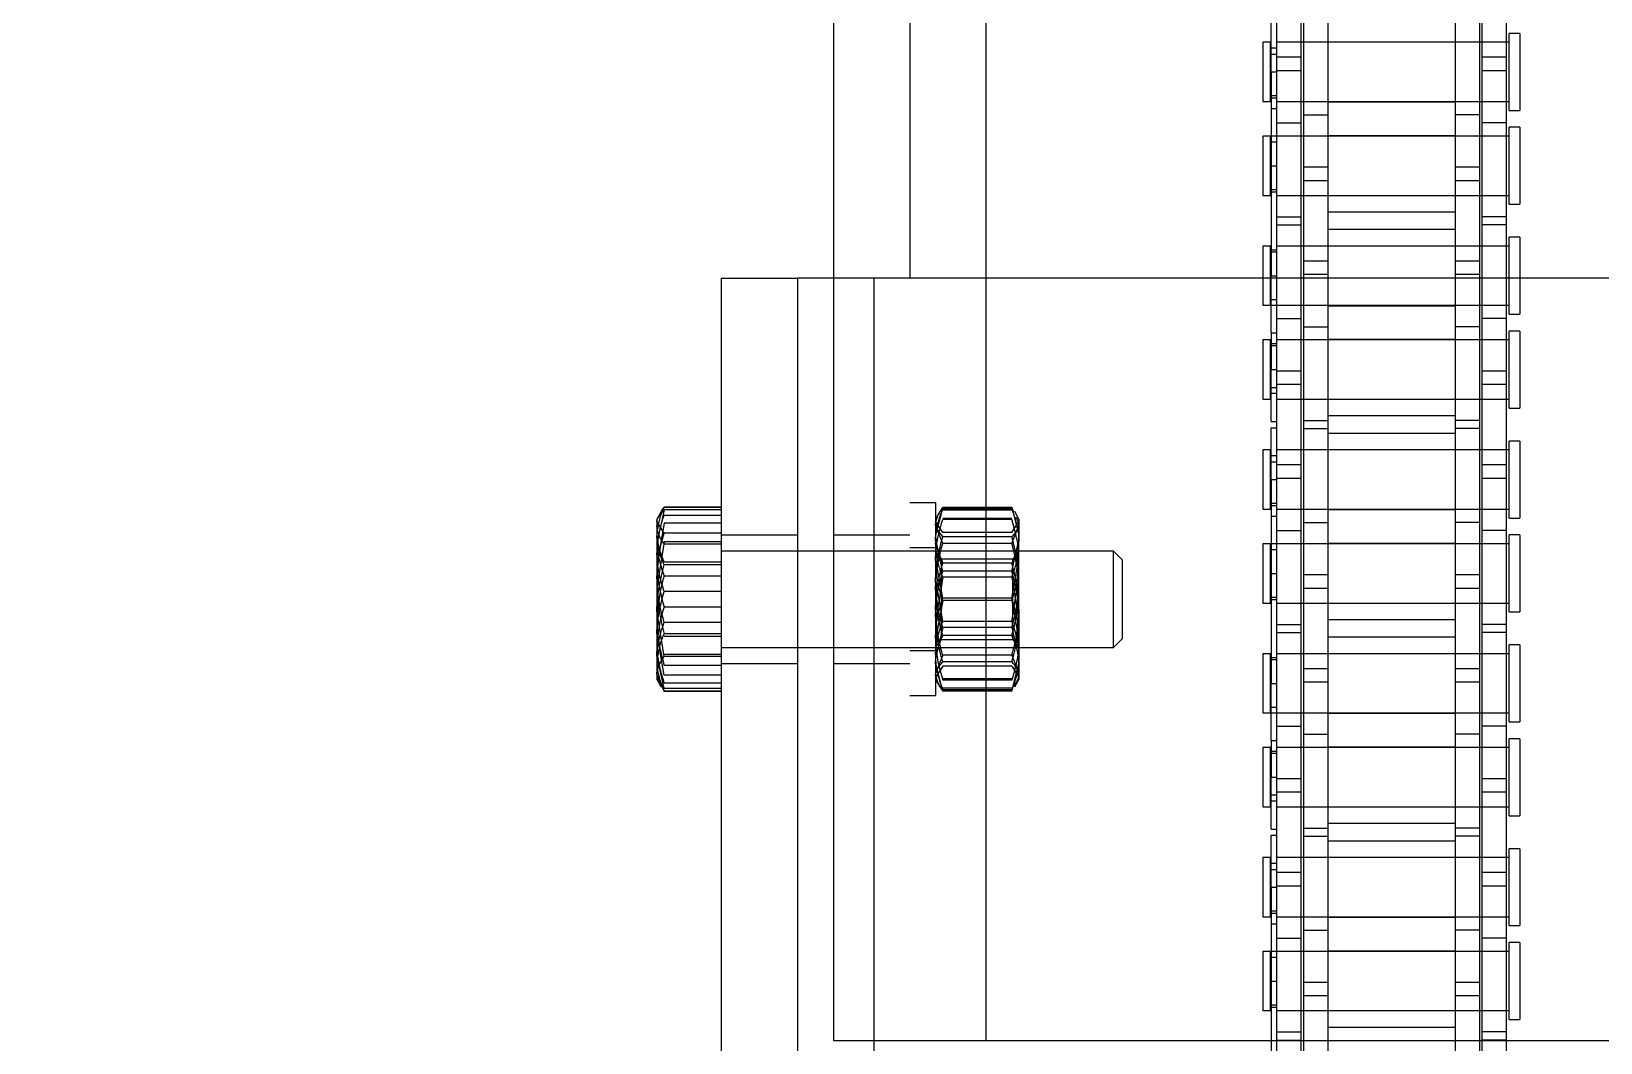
# Model space of a CAD drawing. Header units: metres. Extents: x 0 to 63075, y 0 to 44550.
# Drawn here: x 13844.7 to 13942.5, y 30409.4 to 30472.4 of the extents above; entities that cross this region are included whole.
import ezdxf

# ---------------------------------------------------------------- set-up
doc = ezdxf.new("R2010")
doc.units = ezdxf.units.M
doc.header["$LTSCALE"] = 75
doc.linetypes.add('HIDDEN2', pattern=[4.7625, 3.175, -1.5875])
for name, color, linetype in [('SDM', 7, 'Continuous'), ('SL1', 8, 'Continuous'), ('SL4', 4, 'Continuous'), ('ST1', 7, 'HIDDEN2')]:
    doc.layers.add(name, color=color, linetype=linetype)

# ---------------------------------------------------------------- blocks, each defined once
blk = doc.blocks.new('A$C52ce5e24')
at = {"layer": 'SL1'}
blk.add_arc((6551.95, 10099.982), 1221.5, 124.209852, 67.294357, dxfattribs=at)
blk = doc.blocks.new('A$Cb6dca9d5')
at = {"layer": 'SL4'}
for p, q in [((48.235, 4619.715), (48.235, 3669.713)), ((57.76, 3669.713), (57.76, 4459.475)), ((41.238, 3717.213), (46, 3717.213)), ((41.238, 3717.213), (41.238, 3617.213)), ((46, 3717.213), (46, 3617.213)), ((48.235, 3717.213), (46, 3717.213)), ((41.238, 3702.95), (37.684, 3702.95)), ((37.355, 3702.415), (37.237, 3702.213)), ((37.237, 3702.213), (37.237, 3702.052)), ((37.684, 3701.328), (37.237, 3702.052)), ((37.237, 3702.052), (37.237, 3698.546)), ((41.238, 3702.927), (37.684, 3702.927)), ((41.238, 3702.777), (37.684, 3702.777)), ((41.238, 3701.328), (37.684, 3701.328)), ((48.235, 3700.213), (46, 3700.213)), ((37.237, 3698.546), (37.237, 3693.706)), ((41.238, 3695.763), (37.684, 3695.763)), ((46, 3694.213), (48.235, 3694.213)), ((37.684, 3691.648), (37.237, 3693.706)), ((37.237, 3693.706), (37.237, 3692.213)), ((37.237, 3692.213), (37.355, 3692.01)), ((37.355, 3692.01), (37.482, 3691.789)), ((37.42, 3692.048), (37.684, 3691.648)), ((41.238, 3691.648), (37.684, 3691.648)), ((41.238, 3691.498), (37.684, 3691.498)), ((41.238, 3691.475), (37.684, 3691.475)), ((48.235, 3669.713), (57.76, 3669.713)), ((50.763, 3664.713), (50.763, 3669.713)), ((57.76, 3669.713), (123.235, 3669.713)), ((75.511, 3669.713), (75.511, 3666.575)), ((75.843, 3669.75), (75.843, 3664.713)), ((77.363, 3669.75), (77.363, 3664.713)), ((77.515, 3669.713), (77.515, 3664.713)), ((79.035, 3669.713), (79.035, 3664.713)), ((86.965, 3669.713), (86.965, 3664.713)), ((88.485, 3669.713), (88.485, 3664.713)), ((88.637, 3669.75), (88.637, 3664.713)), ((90.157, 3669.75), (90.157, 3664.713))]:
    blk.add_line(p, q, dxfattribs=at)
for points, knots in [([(37.237, 3702.052), (37.238, 3702.07), (37.244, 3702.314), (37.472, 3702.554), (37.684, 3702.777)], [0, 0, 0, 0, 0.070201, 1, 1, 1, 1]), ([(37.237, 3698.546), (37.294, 3699.289), (37.365, 3700.231), (37.628, 3701.137), (37.684, 3701.328)], [0, 0, 0, 0, 0.788999, 1, 1, 1, 1]), ([(37.684, 3695.763), (37.501, 3696.468), (37.264, 3697.386), (37.242, 3698.327), (37.237, 3698.546)], [0, 0, 0, 0, 0.768151, 1, 1, 1, 1]), ([(37.237, 3693.706), (37.238, 3693.755), (37.244, 3694.449), (37.472, 3695.13), (37.684, 3695.763)], [0, 0, 0, 0, 0.070201, 1, 1, 1, 1])]:
    blk.add_open_spline(points, degree=3, knots=knots, dxfattribs=at)
at = {"layer": 'ST1'}
for p, q in [((52.997, 4669.713), (52.997, 3669.713)), ((57.76, 3669.713), (57.76, 4459.475)), ((75.843, 3735.995), (75.843, 3726.9)), ((77.363, 3735.995), (77.363, 3726.9)), ((88.637, 3735.995), (88.637, 3726.9)), ((90.157, 3735.995), (90.157, 3726.9)), ((75.511, 3730.075), (75.511, 3733.306)), ((77.515, 3733.25), (77.515, 3724.155)), ((79.035, 3733.25), (79.035, 3724.155)), ((86.965, 3733.25), (86.965, 3724.155)), ((88.485, 3733.25), (88.485, 3724.155)), ((90.342, 3727.677), (90.342, 3732.474)), ((91, 3732.474), (90.342, 3732.474)), ((91, 3732.474), (91, 3727.677)), ((75, 3731.92), (75, 3728.23)), ((75.474, 3731.92), (75, 3731.92)), ((75.474, 3728.23), (75.474, 3731.92)), ((75.843, 3731.551), (75.474, 3731.551)), ((77.363, 3731.92), (75.843, 3731.92)), ((90.342, 3731.92), (75.843, 3731.92)), ((79.035, 3731.92), (77.515, 3731.92)), ((86.965, 3731.92), (79.035, 3731.92)), ((88.485, 3731.92), (86.965, 3731.92)), ((90.157, 3731.92), (88.637, 3731.92)), ((75.511, 3731.182), (75.843, 3731.182)), ((75.843, 3731.007), (77.363, 3731.007)), ((88.637, 3731.007), (90.157, 3731.007)), ((75.511, 3730.075), (75.511, 3717.375)), ((75.511, 3730.075), (75.843, 3730.075)), ((77.363, 3730.147), (75.843, 3730.147)), ((90.157, 3730.147), (88.637, 3730.147)), ((75.474, 3728.599), (75.843, 3728.599)), ((75.511, 3728.456), (75.843, 3728.456)), ((75, 3728.23), (75.474, 3728.23)), ((75.843, 3727.779), (75.511, 3727.779)), ((75.843, 3728.23), (77.363, 3728.23)), ((75.843, 3728.23), (90.342, 3728.23)), ((77.515, 3728.23), (79.035, 3728.23)), ((77.515, 3727.402), (79.035, 3727.402)), ((79.035, 3728.23), (86.965, 3728.23)), ((86.965, 3728.187), (79.035, 3728.187)), ((86.965, 3728.23), (88.485, 3728.23)), ((88.485, 3727.402), (86.965, 3727.402)), ((88.637, 3728.23), (90.157, 3728.23)), ((90.342, 3727.677), (91, 3727.677)), ((75.843, 3726.9), (77.363, 3726.9)), ((75.843, 3726.9), (75.843, 3720.55)), ((77.363, 3726.9), (77.363, 3720.55)), ((90.157, 3726.9), (88.637, 3726.9)), ((88.637, 3726.9), (88.637, 3720.55)), ((90.157, 3726.9), (90.157, 3720.55)), ((90.342, 3721.828), (90.342, 3726.625)), ((91, 3726.625), (90.342, 3726.625)), ((91, 3726.625), (91, 3721.828)), ((75, 3726.072), (75, 3722.382)), ((75.474, 3726.072), (75, 3726.072)), ((75.474, 3722.382), (75.474, 3726.072)), ((75.843, 3725.703), (75.474, 3725.703)), ((77.363, 3726.072), (75.511, 3726.072)), ((90.342, 3726.072), (75.843, 3726.072)), ((79.035, 3726.072), (77.515, 3726.072)), ((79.035, 3726.115), (86.965, 3726.115)), ((86.965, 3726.072), (79.035, 3726.072)), ((88.485, 3726.072), (86.965, 3726.072)), ((90.157, 3726.072), (88.637, 3726.072)), ((75.511, 3724.227), (75.843, 3724.227)), ((77.515, 3724.155), (77.515, 3723.295)), ((77.515, 3724.155), (79.035, 3724.155)), ((79.035, 3724.155), (79.035, 3723.295)), ((86.965, 3724.155), (86.965, 3723.295)), ((86.965, 3724.155), (88.485, 3724.155)), ((88.485, 3724.155), (88.485, 3723.295)), ((75.474, 3722.751), (75.843, 3722.751)), ((75.511, 3722.608), (75.843, 3722.608)), ((77.515, 3723.295), (77.515, 3714.2)), ((79.035, 3723.295), (77.515, 3723.295)), ((79.035, 3723.295), (79.035, 3714.2)), ((86.965, 3723.295), (86.965, 3714.2)), ((88.485, 3723.295), (86.965, 3723.295)), ((88.485, 3723.295), (88.485, 3714.2)), ((75, 3722.382), (75.474, 3722.382)), ((75.843, 3722.382), (77.363, 3722.382)), ((75.843, 3722.382), (90.342, 3722.382)), ((77.515, 3722.382), (79.035, 3722.382)), ((79.035, 3722.382), (86.965, 3722.382)), ((86.965, 3722.382), (88.485, 3722.382)), ((88.637, 3722.382), (90.157, 3722.382)), ((90.342, 3721.828), (91, 3721.828)), ((75.843, 3721.052), (77.363, 3721.052)), ((75.843, 3720.55), (77.363, 3720.55)), ((75.843, 3720.55), (75.843, 3711.455)), ((77.363, 3720.55), (77.363, 3711.455)), ((86.965, 3721.335), (79.035, 3721.335)), ((90.157, 3721.052), (88.637, 3721.052)), ((90.157, 3720.55), (88.637, 3720.55)), ((88.637, 3720.55), (88.637, 3711.455)), ((90.157, 3720.55), (90.157, 3711.455)), ((79.035, 3720.267), (86.965, 3720.267)), ((90.342, 3714.977), (90.342, 3719.774)), ((91, 3719.774), (90.342, 3719.774)), ((91, 3719.774), (91, 3714.977)), ((75, 3719.22), (75, 3715.53)), ((75.474, 3719.22), (75, 3719.22)), ((75.474, 3715.53), (75.474, 3719.22)), ((75.843, 3718.851), (75.474, 3718.851)), ((75.511, 3718.994), (75.843, 3718.994)), ((77.363, 3719.22), (75.843, 3719.22)), ((90.342, 3719.22), (75.843, 3719.22)), ((79.035, 3719.22), (77.515, 3719.22)), ((86.965, 3719.22), (79.035, 3719.22)), ((88.485, 3719.22), (86.965, 3719.22)), ((90.157, 3719.22), (88.637, 3719.22)), ((77.515, 3718.307), (79.035, 3718.307)), ((86.965, 3718.307), (88.485, 3718.307)), ((50.763, 3717.213), (48.235, 3717.213)), ((50.763, 3617.213), (50.763, 3717.213)), ((123.235, 3717.213), (50.763, 3717.213)), ((50.763, 3669.713), (50.763, 3717.213)), ((75.511, 3717.375), (75.843, 3717.375)), ((75.511, 3713.823), (75.511, 3717.375)), ((79.035, 3717.447), (77.515, 3717.447)), ((88.485, 3717.447), (86.965, 3717.447)), ((75.474, 3715.899), (75.843, 3715.899)), ((75, 3715.53), (75.474, 3715.53)), ((75.511, 3715.53), (77.363, 3715.53)), ((75.843, 3715.53), (90.342, 3715.53)), ((75.843, 3714.702), (77.363, 3714.702)), ((77.515, 3715.53), (79.035, 3715.53)), ((79.035, 3715.53), (86.965, 3715.53)), ((86.965, 3715.487), (79.035, 3715.487)), ((86.965, 3715.53), (88.485, 3715.53)), ((88.637, 3715.53), (90.157, 3715.53)), ((90.157, 3714.702), (88.637, 3714.702)), ((90.342, 3714.977), (91, 3714.977)), ((75.511, 3713.823), (75.511, 3711.527)), ((75.511, 3713.823), (75.843, 3713.823)), ((77.515, 3714.2), (79.035, 3714.2)), ((77.515, 3714.2), (77.515, 3707.85)), ((79.035, 3714.2), (79.035, 3707.85)), ((88.485, 3714.2), (86.965, 3714.2)), ((86.965, 3714.2), (86.965, 3707.85)), ((88.485, 3714.2), (88.485, 3707.85)), ((90.342, 3709.128), (90.342, 3713.925)), ((91, 3713.925), (90.342, 3713.925)), ((91, 3713.925), (91, 3709.128)), ((75, 3713.372), (75, 3709.682)), ((75.474, 3713.372), (75, 3713.372)), ((75.474, 3709.682), (75.474, 3713.372)), ((75.843, 3713.003), (75.474, 3713.003)), ((75.511, 3713.146), (75.843, 3713.146)), ((77.363, 3713.372), (75.843, 3713.372)), ((90.342, 3713.372), (75.843, 3713.372)), ((79.035, 3713.372), (77.515, 3713.372)), ((79.035, 3713.415), (86.965, 3713.415)), ((86.965, 3713.372), (79.035, 3713.372)), ((88.485, 3713.372), (86.965, 3713.372)), ((90.157, 3713.372), (88.637, 3713.372)), ((75.511, 3711.527), (75.843, 3711.527)), ((75.511, 3708.296), (75.511, 3711.527)), ((75.843, 3711.455), (75.843, 3710.595)), ((75.843, 3711.455), (77.363, 3711.455)), ((77.363, 3711.455), (77.363, 3710.595)), ((88.637, 3711.455), (88.637, 3710.595)), ((88.637, 3711.455), (90.157, 3711.455)), ((90.157, 3711.455), (90.157, 3710.595)), ((75.474, 3710.051), (75.843, 3710.051)), ((75.511, 3710.42), (75.843, 3710.42)), ((75.843, 3710.595), (75.843, 3701.5)), ((77.363, 3710.595), (75.843, 3710.595)), ((77.363, 3710.595), (77.363, 3701.5)), ((88.637, 3710.595), (88.637, 3701.5)), ((90.157, 3710.595), (88.637, 3710.595)), ((90.157, 3710.595), (90.157, 3701.5)), ((75, 3709.682), (75.474, 3709.682)), ((75.843, 3709.682), (77.363, 3709.682)), ((75.843, 3709.682), (90.342, 3709.682)), ((77.515, 3709.682), (79.035, 3709.682)), ((79.035, 3709.682), (86.965, 3709.682)), ((86.965, 3709.682), (88.485, 3709.682)), ((88.637, 3709.682), (90.157, 3709.682)), ((90.342, 3709.128), (91, 3709.128)), ((75.511, 3708.296), (75.843, 3708.296)), ((75.511, 3707.906), (75.843, 3707.906)), ((75.511, 3704.675), (75.511, 3707.906)), ((77.515, 3708.352), (79.035, 3708.352)), ((77.515, 3707.85), (79.035, 3707.85)), ((77.515, 3707.85), (77.515, 3698.755)), ((86.965, 3708.635), (79.035, 3708.635)), ((79.035, 3707.85), (79.035, 3698.755)), ((88.485, 3708.352), (86.965, 3708.352)), ((88.485, 3707.85), (86.965, 3707.85)), ((86.965, 3707.85), (86.965, 3698.755)), ((88.485, 3707.85), (88.485, 3698.755)), ((79.035, 3707.567), (86.965, 3707.567)), ((90.342, 3702.277), (90.342, 3707.074)), ((91, 3707.074), (90.342, 3707.074)), ((91, 3707.074), (91, 3702.277)), ((75, 3706.52), (75, 3702.83)), ((75.474, 3706.52), (75, 3706.52)), ((75.474, 3702.83), (75.474, 3706.52)), ((75.843, 3706.151), (75.474, 3706.151)), ((77.363, 3706.52), (75.843, 3706.52)), ((90.342, 3706.52), (75.843, 3706.52)), ((79.035, 3706.52), (77.515, 3706.52)), ((86.965, 3706.52), (79.035, 3706.52)), ((88.485, 3706.52), (86.965, 3706.52)), ((90.157, 3706.52), (88.637, 3706.52)), ((75.511, 3705.782), (75.843, 3705.782)), ((75.843, 3705.607), (77.363, 3705.607)), ((88.637, 3705.607), (90.157, 3705.607)), ((75.511, 3704.675), (75.843, 3704.675)), ((75.511, 3704.675), (75.511, 3691.975)), ((77.363, 3704.747), (75.843, 3704.747)), ((90.157, 3704.747), (88.637, 3704.747)), ((54.597, 3703.213), (52.997, 3703.213)), ((54.597, 3703.213), (54.597, 3698.812)), ((55.044, 3702.942), (54.597, 3701.203)), ((59.351, 3702.942), (55.044, 3702.942)), ((59.351, 3702.942), (59.797, 3701.203)), ((59.478, 3702.643), (59.351, 3702.942)), ((75.474, 3703.199), (75.843, 3703.199)), ((75.511, 3703.056), (75.843, 3703.056)), ((37.684, 3702.777), (37.237, 3700.719)), ((37.482, 3702.636), (37.355, 3702.415)), ((37.5, 3702.667), (37.482, 3702.636)), ((37.684, 3702.927), (37.547, 3702.599)), ((41.238, 3702.441), (37.684, 3702.441)), ((54.864, 3702.674), (54.597, 3702.213)), ((55.044, 3701.372), (54.597, 3702.066)), ((59.351, 3702.852), (55.044, 3702.852)), ((59.351, 3702.76), (55.044, 3702.76)), ((59.351, 3702.249), (55.044, 3702.249)), ((59.351, 3702.175), (55.044, 3702.175)), ((59.351, 3701.372), (59.797, 3702.066)), ((59.797, 3702.213), (59.531, 3702.674)), ((59.797, 3702.213), (59.797, 3701.203)), ((75, 3702.83), (75.474, 3702.83)), ((75.843, 3702.379), (75.511, 3702.379)), ((75.843, 3702.83), (77.363, 3702.83)), ((75.843, 3702.83), (90.342, 3702.83)), ((77.515, 3702.83), (79.035, 3702.83)), ((77.515, 3702.002), (79.035, 3702.002)), ((79.035, 3702.83), (86.965, 3702.83)), ((86.965, 3702.787), (79.035, 3702.787)), ((86.965, 3702.83), (88.485, 3702.83)), ((88.485, 3702.002), (86.965, 3702.002)), ((88.637, 3702.83), (90.157, 3702.83)), ((90.342, 3702.277), (91, 3702.277)), ((37.684, 3701.947), (37.237, 3699.333)), ((41.238, 3701.947), (37.684, 3701.947)), ((46, 3701.213), (41.238, 3701.213)), ((52.997, 3701.213), (48.235, 3701.213)), ((55.044, 3700.692), (54.597, 3701.817)), ((59.351, 3701.372), (55.044, 3701.372)), ((59.351, 3701.104), (55.044, 3701.104)), ((59.351, 3700.692), (59.797, 3701.817)), ((59.797, 3696.598), (59.797, 3701.203)), ((75.843, 3701.5), (77.363, 3701.5)), ((75.843, 3701.5), (75.843, 3695.15)), ((77.363, 3701.5), (77.363, 3695.15)), ((90.157, 3701.5), (88.637, 3701.5)), ((88.637, 3701.5), (88.637, 3695.15)), ((90.157, 3701.5), (90.157, 3695.15)), ((90.342, 3696.428), (90.342, 3701.225)), ((91, 3701.225), (90.342, 3701.225)), ((91, 3701.225), (91, 3696.428)), ((37.684, 3700.784), (37.237, 3697.927)), ((41.238, 3700.784), (37.684, 3700.784)), ((41.238, 3700.642), (37.684, 3700.642)), ((46, 3700.213), (41.238, 3700.213)), ((65.683, 3700.213), (48.235, 3700.213)), ((54.597, 3700.413), (52.997, 3700.413)), ((55.044, 3698.96), (54.597, 3700.906)), ((54.948, 3699.713), (54.597, 3700.213)), ((59.351, 3700.692), (55.044, 3700.692)), ((59.351, 3698.96), (59.797, 3700.906)), ((59.772, 3700.213), (59.422, 3699.713)), ((59.772, 3696.844), (59.772, 3700.213)), ((59.797, 3700.213), (59.772, 3700.213)), ((65.683, 3694.213), (65.683, 3700.213)), ((66.238, 3699.658), (65.683, 3700.213)), ((75, 3700.672), (75, 3696.982)), ((75.474, 3700.672), (75, 3700.672)), ((75.474, 3696.982), (75.474, 3700.672)), ((75.843, 3700.303), (75.474, 3700.303)), ((77.363, 3700.672), (75.511, 3700.672)), ((90.342, 3700.672), (75.843, 3700.672)), ((79.035, 3700.672), (77.515, 3700.672)), ((79.035, 3700.715), (86.965, 3700.715)), ((86.965, 3700.672), (79.035, 3700.672)), ((88.485, 3700.672), (86.965, 3700.672)), ((90.157, 3700.672), (88.637, 3700.672)), ((41.238, 3699.52), (37.684, 3699.52)), ((41.238, 3699.355), (37.684, 3699.355)), ((55.044, 3697.287), (54.597, 3699.768)), ((54.948, 3699.713), (54.948, 3696.905)), ((59.422, 3699.713), (54.948, 3699.713)), ((59.351, 3699.463), (55.044, 3699.463)), ((59.351, 3697.287), (59.797, 3699.768)), ((59.422, 3694.713), (59.422, 3699.713)), ((66.238, 3694.767), (66.238, 3699.658)), ((41.238, 3698.662), (37.684, 3698.662)), ((54.597, 3698.812), (54.597, 3691.213)), ((55.044, 3698.601), (54.597, 3695.827)), ((55.044, 3695.824), (54.597, 3698.598)), ((59.351, 3698.96), (55.044, 3698.96)), ((59.351, 3698.601), (55.044, 3698.601)), ((59.351, 3698.601), (59.797, 3695.827)), ((59.351, 3695.824), (59.797, 3698.598)), ((75.511, 3698.827), (75.843, 3698.827)), ((77.515, 3698.755), (77.515, 3697.895)), ((77.515, 3698.755), (79.035, 3698.755)), ((79.035, 3698.755), (79.035, 3697.895)), ((86.965, 3698.755), (86.965, 3697.895)), ((86.965, 3698.755), (88.485, 3698.755)), ((88.485, 3698.755), (88.485, 3697.895)), ((41.238, 3697.706), (37.684, 3697.706)), ((55.044, 3697.138), (54.597, 3694.657)), ((59.351, 3697.287), (55.044, 3697.287)), ((59.351, 3697.138), (55.044, 3697.138)), ((59.351, 3697.138), (59.797, 3694.657)), ((75.474, 3697.351), (75.843, 3697.351)), ((75.511, 3697.208), (75.843, 3697.208)), ((77.515, 3697.895), (77.515, 3688.8)), ((79.035, 3697.895), (77.515, 3697.895)), ((79.035, 3697.895), (79.035, 3688.8)), ((86.965, 3697.895), (86.965, 3688.8)), ((88.485, 3697.895), (86.965, 3697.895)), ((88.485, 3697.895), (88.485, 3688.8)), ((37.684, 3693.641), (37.237, 3696.498)), ((41.238, 3696.719), (37.684, 3696.719)), ((54.948, 3696.905), (54.948, 3694.713)), ((59.772, 3694.213), (59.772, 3696.844)), ((59.797, 3696.598), (59.797, 3692.608)), ((75, 3696.982), (75.474, 3696.982)), ((75.843, 3696.982), (77.363, 3696.982)), ((75.843, 3696.982), (90.342, 3696.982)), ((77.515, 3696.982), (79.035, 3696.982)), ((79.035, 3696.982), (86.965, 3696.982)), ((86.965, 3696.982), (88.485, 3696.982)), ((88.637, 3696.982), (90.157, 3696.982)), ((90.342, 3696.428), (91, 3696.428)), ((55.044, 3695.465), (54.597, 3693.519)), ((59.351, 3695.824), (55.044, 3695.824)), ((59.351, 3695.465), (55.044, 3695.465)), ((59.351, 3695.465), (59.797, 3693.519)), ((75.843, 3695.652), (77.363, 3695.652)), ((75.843, 3695.15), (77.363, 3695.15)), ((75.843, 3695.15), (75.843, 3686.055)), ((77.363, 3695.15), (77.363, 3686.055)), ((86.965, 3695.935), (79.035, 3695.935)), ((90.157, 3695.652), (88.637, 3695.652)), ((90.157, 3695.15), (88.637, 3695.15)), ((88.637, 3695.15), (88.637, 3686.055)), ((90.157, 3695.15), (90.157, 3686.055)), ((37.684, 3692.478), (37.237, 3695.092)), ((41.238, 3695.07), (37.684, 3695.07)), ((41.238, 3694.905), (37.684, 3694.905)), ((41.238, 3694.213), (46, 3694.213)), ((48.235, 3694.213), (65.683, 3694.213)), ((54.597, 3694.213), (54.948, 3694.713)), ((54.948, 3694.713), (59.422, 3694.713)), ((59.351, 3694.962), (55.044, 3694.962)), ((59.422, 3694.713), (59.772, 3694.213)), ((59.772, 3694.213), (59.797, 3694.213)), ((65.683, 3694.213), (66.238, 3694.767)), ((79.035, 3694.867), (86.965, 3694.867)), ((90.342, 3689.577), (90.342, 3694.374)), ((91, 3694.374), (90.342, 3694.374)), ((91, 3694.374), (91, 3689.577)), ((41.238, 3693.783), (37.684, 3693.783)), ((41.238, 3693.641), (37.684, 3693.641)), ((41.238, 3693.212), (46, 3693.212)), ((48.235, 3693.212), (52.997, 3693.212)), ((52.997, 3694.013), (54.597, 3694.013)), ((55.044, 3693.733), (54.597, 3692.608)), ((55.044, 3691.483), (54.597, 3693.222)), ((59.351, 3693.733), (55.044, 3693.733)), ((59.351, 3693.321), (55.044, 3693.321)), ((59.351, 3693.733), (59.797, 3692.608)), ((59.351, 3691.483), (59.797, 3693.222)), ((75, 3693.82), (75, 3690.13)), ((75.474, 3693.82), (75, 3693.82)), ((75.474, 3690.13), (75.474, 3693.82)), ((75.843, 3693.451), (75.474, 3693.451)), ((75.511, 3693.594), (75.843, 3693.594)), ((77.363, 3693.82), (75.843, 3693.82)), ((90.342, 3693.82), (75.843, 3693.82)), ((79.035, 3693.82), (77.515, 3693.82)), ((86.965, 3693.82), (79.035, 3693.82)), ((88.485, 3693.82), (86.965, 3693.82)), ((90.157, 3693.82), (88.637, 3693.82)), ((37.684, 3691.498), (37.237, 3692.57)), ((41.238, 3693.097), (37.684, 3693.097)), ((41.238, 3692.478), (37.684, 3692.478)), ((55.044, 3693.053), (54.597, 3692.359)), ((54.597, 3692.213), (54.864, 3691.751)), ((59.351, 3693.053), (55.044, 3693.053)), ((59.351, 3692.25), (55.044, 3692.25)), ((59.351, 3692.176), (55.044, 3692.176)), ((59.351, 3693.053), (59.797, 3692.359)), ((59.531, 3691.751), (59.797, 3692.213)), ((59.797, 3692.608), (59.797, 3692.213)), ((77.515, 3692.907), (79.035, 3692.907)), ((86.965, 3692.907), (88.485, 3692.907)), ((37.482, 3691.789), (37.5, 3691.758)), ((37.541, 3691.775), (37.684, 3691.475)), ((41.238, 3691.984), (37.684, 3691.984)), ((52.997, 3691.213), (54.597, 3691.213)), ((59.351, 3691.665), (55.044, 3691.665)), ((59.351, 3691.573), (55.044, 3691.573)), ((59.351, 3691.483), (55.044, 3691.483)), ((75.511, 3691.975), (75.843, 3691.975)), ((75.511, 3688.423), (75.511, 3691.975)), ((79.035, 3692.047), (77.515, 3692.047)), ((88.485, 3692.047), (86.965, 3692.047)), ((75.474, 3690.499), (75.843, 3690.499)), ((75, 3690.13), (75.474, 3690.13)), ((75.511, 3690.13), (77.363, 3690.13)), ((75.843, 3690.13), (90.342, 3690.13)), ((75.843, 3689.302), (77.363, 3689.302)), ((77.515, 3690.13), (79.035, 3690.13)), ((79.035, 3690.13), (86.965, 3690.13)), ((86.965, 3690.087), (79.035, 3690.087)), ((86.965, 3690.13), (88.485, 3690.13)), ((88.637, 3690.13), (90.157, 3690.13)), ((90.157, 3689.302), (88.637, 3689.302)), ((90.342, 3689.577), (91, 3689.577)), ((75.511, 3688.423), (75.511, 3686.127)), ((75.511, 3688.423), (75.843, 3688.423)), ((77.515, 3688.8), (79.035, 3688.8)), ((77.515, 3688.8), (77.515, 3682.45)), ((79.035, 3688.8), (79.035, 3682.45)), ((88.485, 3688.8), (86.965, 3688.8)), ((86.965, 3688.8), (86.965, 3682.45)), ((88.485, 3688.8), (88.485, 3682.45)), ((90.342, 3683.728), (90.342, 3688.525)), ((91, 3688.525), (90.342, 3688.525)), ((91, 3688.525), (91, 3683.728)), ((75, 3687.972), (75, 3684.282)), ((75.474, 3687.972), (75, 3687.972)), ((75.474, 3684.282), (75.474, 3687.972)), ((75.843, 3687.603), (75.474, 3687.603)), ((75.511, 3687.746), (75.843, 3687.746)), ((77.363, 3687.972), (75.843, 3687.972)), ((90.342, 3687.972), (75.843, 3687.972)), ((79.035, 3687.972), (77.515, 3687.972)), ((79.035, 3688.015), (86.965, 3688.015)), ((86.965, 3687.972), (79.035, 3687.972)), ((88.485, 3687.972), (86.965, 3687.972)), ((90.157, 3687.972), (88.637, 3687.972)), ((75.511, 3686.127), (75.843, 3686.127)), ((75.511, 3682.896), (75.511, 3686.127)), ((75.843, 3686.055), (75.843, 3685.195)), ((75.843, 3686.055), (77.363, 3686.055)), ((77.363, 3686.055), (77.363, 3685.195)), ((88.637, 3686.055), (88.637, 3685.195)), ((88.637, 3686.055), (90.157, 3686.055)), ((90.157, 3686.055), (90.157, 3685.195)), ((75.474, 3684.651), (75.843, 3684.651)), ((75.511, 3685.02), (75.843, 3685.02)), ((75.843, 3685.195), (75.843, 3676.1)), ((77.363, 3685.195), (75.843, 3685.195)), ((77.363, 3685.195), (77.363, 3676.1)), ((88.637, 3685.195), (88.637, 3676.1)), ((90.157, 3685.195), (88.637, 3685.195)), ((90.157, 3685.195), (90.157, 3676.1)), ((75, 3684.282), (75.474, 3684.282)), ((75.843, 3684.282), (77.363, 3684.282)), ((75.843, 3684.282), (90.342, 3684.282)), ((77.515, 3684.282), (79.035, 3684.282)), ((79.035, 3684.282), (86.965, 3684.282)), ((86.965, 3684.282), (88.485, 3684.282)), ((88.637, 3684.282), (90.157, 3684.282)), ((90.342, 3683.728), (91, 3683.728)), ((75.511, 3682.896), (75.843, 3682.896)), ((75.511, 3682.506), (75.843, 3682.506)), ((75.511, 3679.275), (75.511, 3682.506)), ((77.515, 3682.952), (79.035, 3682.952)), ((77.515, 3682.45), (79.035, 3682.45)), ((77.515, 3682.45), (77.515, 3673.355)), ((86.965, 3683.235), (79.035, 3683.235)), ((79.035, 3682.45), (79.035, 3673.355)), ((88.485, 3682.952), (86.965, 3682.952)), ((88.485, 3682.45), (86.965, 3682.45)), ((86.965, 3682.45), (86.965, 3673.355)), ((88.485, 3682.45), (88.485, 3673.355)), ((79.035, 3682.167), (86.965, 3682.167)), ((90.342, 3676.877), (90.342, 3681.674)), ((91, 3681.674), (90.342, 3681.674)), ((91, 3681.674), (91, 3676.877)), ((75, 3681.12), (75, 3677.43)), ((75.474, 3681.12), (75, 3681.12)), ((75.474, 3677.43), (75.474, 3681.12)), ((75.843, 3680.751), (75.474, 3680.751)), ((77.363, 3681.12), (75.843, 3681.12)), ((90.342, 3681.12), (75.843, 3681.12)), ((79.035, 3681.12), (77.515, 3681.12)), ((86.965, 3681.12), (79.035, 3681.12)), ((88.485, 3681.12), (86.965, 3681.12)), ((90.157, 3681.12), (88.637, 3681.12)), ((75.511, 3680.382), (75.843, 3680.382)), ((75.843, 3680.207), (77.363, 3680.207)), ((88.637, 3680.207), (90.157, 3680.207)), ((75.511, 3679.275), (75.511, 3669.713)), ((75.511, 3679.275), (75.843, 3679.275)), ((77.363, 3679.347), (75.843, 3679.347)), ((90.157, 3679.347), (88.637, 3679.347)), ((75.474, 3677.799), (75.843, 3677.799)), ((75.511, 3677.656), (75.843, 3677.656)), ((75, 3677.43), (75.474, 3677.43)), ((75.843, 3676.979), (75.511, 3676.979)), ((75.843, 3677.43), (77.363, 3677.43)), ((75.843, 3677.43), (90.342, 3677.43)), ((77.515, 3677.43), (79.035, 3677.43)), ((77.515, 3676.602), (79.035, 3676.602)), ((79.035, 3677.43), (86.965, 3677.43)), ((86.965, 3677.387), (79.035, 3677.387)), ((86.965, 3677.43), (88.485, 3677.43)), ((88.485, 3676.602), (86.965, 3676.602)), ((88.637, 3677.43), (90.157, 3677.43)), ((90.342, 3676.877), (91, 3676.877)), ((75.843, 3676.1), (77.363, 3676.1)), ((75.843, 3676.1), (75.843, 3669.75)), ((77.363, 3676.1), (77.363, 3669.75)), ((90.157, 3676.1), (88.637, 3676.1)), ((88.637, 3676.1), (88.637, 3669.75)), ((90.157, 3676.1), (90.157, 3669.75)), ((90.342, 3671.028), (90.342, 3675.825)), ((91, 3675.825), (90.342, 3675.825)), ((91, 3675.825), (91, 3671.028)), ((75, 3675.272), (75, 3671.582)), ((75.474, 3675.272), (75, 3675.272)), ((75.474, 3671.582), (75.474, 3675.272)), ((75.843, 3674.903), (75.474, 3674.903)), ((77.363, 3675.272), (75.511, 3675.272)), ((90.342, 3675.272), (75.843, 3675.272)), ((79.035, 3675.272), (77.515, 3675.272)), ((79.035, 3675.315), (86.965, 3675.315)), ((86.965, 3675.272), (79.035, 3675.272)), ((88.485, 3675.272), (86.965, 3675.272)), ((90.157, 3675.272), (88.637, 3675.272)), ((75.511, 3673.427), (75.843, 3673.427)), ((77.515, 3673.355), (77.515, 3672.495)), ((77.515, 3673.355), (79.035, 3673.355)), ((79.035, 3673.355), (79.035, 3672.495)), ((86.965, 3673.355), (86.965, 3672.495)), ((86.965, 3673.355), (88.485, 3673.355)), ((88.485, 3673.355), (88.485, 3672.495)), ((75.474, 3671.951), (75.843, 3671.951)), ((75.511, 3671.808), (75.843, 3671.808)), ((77.515, 3672.495), (77.515, 3669.713)), ((79.035, 3672.495), (77.515, 3672.495)), ((79.035, 3672.495), (79.035, 3669.713)), ((86.965, 3672.495), (86.965, 3669.713)), ((88.485, 3672.495), (86.965, 3672.495)), ((88.485, 3672.495), (88.485, 3669.713)), ((75, 3671.582), (75.474, 3671.582)), ((75.843, 3671.582), (77.363, 3671.582)), ((75.843, 3671.582), (90.342, 3671.582)), ((77.515, 3671.582), (79.035, 3671.582)), ((79.035, 3671.582), (86.965, 3671.582)), ((86.965, 3671.582), (88.485, 3671.582)), ((88.637, 3671.582), (90.157, 3671.582)), ((90.342, 3671.028), (91, 3671.028)), ((75.843, 3670.252), (77.363, 3670.252)), ((75.843, 3669.75), (77.363, 3669.75)), ((86.965, 3670.535), (79.035, 3670.535)), ((90.157, 3670.252), (88.637, 3670.252)), ((90.157, 3669.75), (88.637, 3669.75))]:
    blk.add_line(p, q, dxfattribs=at)
for points, knots in [([(37.514, 3702.674), (37.518, 3702.686), (37.545, 3702.781), (37.62, 3702.871), (37.684, 3702.95)], [0, 0, 0, 0, 0.131532, 1, 1, 1, 1]), ([(54.597, 3701.817), (54.598, 3701.844), (54.604, 3702.224), (54.832, 3702.596), (55.044, 3702.942)], [0, 0, 0, 0, 0.070201, 1, 1, 1, 1]), ([(37.237, 3701.141), (37.294, 3701.618), (37.365, 3702.223), (37.628, 3702.804), (37.684, 3702.927)], [0, 0, 0, 0, 0.788999, 1, 1, 1, 1]), ([(37.237, 3700.074), (37.294, 3700.706), (37.365, 3701.508), (37.628, 3702.278), (37.684, 3702.441)], [0, 0, 0, 0, 0.788999, 1, 1, 1, 1]), ([(54.597, 3700.906), (54.598, 3700.952), (54.604, 3701.609), (54.832, 3702.253), (55.044, 3702.852)], [0, 0, 0, 0, 0.070201, 1, 1, 1, 1]), ([(54.597, 3699.657), (54.604, 3699.886), (54.629, 3700.738), (54.869, 3701.568), (55.044, 3702.175)], [0, 0, 0, 0, 0.268634, 1, 1, 1, 1]), ([(54.597, 3701.978), (54.598, 3701.957), (54.604, 3701.662), (54.832, 3701.373), (55.044, 3701.104)], [0, 0, 0, 0, 0.070201, 1, 1, 1, 1]), ([(59.797, 3700.906), (59.797, 3700.952), (59.791, 3701.609), (59.563, 3702.253), (59.351, 3702.852)], [0, 0, 0, 0, 0.070201, 1, 1, 1, 1]), ([(59.797, 3699.657), (59.791, 3699.886), (59.766, 3700.738), (59.526, 3701.568), (59.351, 3702.175)], [0, 0, 0, 0, 0.268634, 1, 1, 1, 1]), ([(59.797, 3701.978), (59.797, 3701.957), (59.791, 3701.662), (59.563, 3701.373), (59.351, 3701.104)], [0, 0, 0, 0, 0.070201, 1, 1, 1, 1]), ([(59.797, 3701.817), (59.797, 3701.844), (59.798, 3702.014), (59.698, 3702.181), (59.615, 3702.321)], [0, 0, 0, 0, 0.156822, 1, 1, 1, 1]), ([(37.684, 3700.642), (37.501, 3700.934), (37.264, 3701.315), (37.242, 3701.705), (37.237, 3701.796)], [0, 0, 0, 0, 0.768151, 1, 1, 1, 1]), ([(37.237, 3701.235), (37.238, 3701.194), (37.244, 3700.615), (37.472, 3700.048), (37.684, 3699.52)], [0, 0, 0, 0, 0.070201, 1, 1, 1, 1]), ([(37.684, 3699.355), (37.501, 3699.808), (37.264, 3700.397), (37.242, 3701.001), (37.237, 3701.141)], [0, 0, 0, 0, 0.768151, 1, 1, 1, 1]), ([(54.597, 3701.203), (54.598, 3701.161), (54.604, 3700.574), (54.832, 3699.998), (55.044, 3699.463)], [0, 0, 0, 0, 0.070201, 1, 1, 1, 1]), ([(54.597, 3698.285), (54.604, 3698.541), (54.629, 3699.496), (54.869, 3700.425), (55.044, 3701.104)], [0, 0, 0, 0, 0.268634, 1, 1, 1, 1]), ([(59.797, 3701.203), (59.797, 3701.161), (59.791, 3700.574), (59.563, 3699.998), (59.351, 3699.463)], [0, 0, 0, 0, 0.070201, 1, 1, 1, 1]), ([(59.797, 3698.285), (59.791, 3698.541), (59.766, 3699.496), (59.526, 3700.425), (59.351, 3701.104)], [0, 0, 0, 0, 0.268634, 1, 1, 1, 1]), ([(37.237, 3700.719), (37.238, 3700.67), (37.244, 3699.976), (37.472, 3699.295), (37.684, 3698.662)], [0, 0, 0, 0, 0.070201, 1, 1, 1, 1]), ([(37.684, 3697.706), (37.501, 3698.306), (37.264, 3699.087), (37.242, 3699.888), (37.237, 3700.074)], [0, 0, 0, 0, 0.768151, 1, 1, 1, 1]), ([(54.597, 3697.827), (54.604, 3698.087), (54.629, 3699.057), (54.869, 3700.001), (55.044, 3700.692)], [0, 0, 0, 0, 0.268634, 1, 1, 1, 1]), ([(55.044, 3698.601), (54.977, 3698.776), (54.715, 3699.453), (54.648, 3700.158), (54.597, 3700.68)], [0, 0, 0, 0, 0.257551, 1, 1, 1, 1]), ([(59.797, 3697.827), (59.791, 3698.087), (59.766, 3699.057), (59.526, 3700.001), (59.351, 3700.692)], [0, 0, 0, 0, 0.268634, 1, 1, 1, 1]), ([(59.351, 3698.601), (59.418, 3698.776), (59.68, 3699.453), (59.747, 3700.158), (59.797, 3700.68)], [0, 0, 0, 0, 0.257551, 1, 1, 1, 1]), ([(37.237, 3696.498), (37.238, 3696.566), (37.244, 3697.531), (37.472, 3698.476), (37.684, 3699.355)], [0, 0, 0, 0, 0.070201, 1, 1, 1, 1]), ([(37.237, 3699.333), (37.238, 3699.271), (37.244, 3698.388), (37.472, 3697.523), (37.684, 3696.719)], [0, 0, 0, 0, 0.070201, 1, 1, 1, 1]), ([(55.044, 3697.138), (54.977, 3697.35), (54.715, 3698.171), (54.648, 3699.023), (54.597, 3699.657)], [0, 0, 0, 0, 0.257551, 1, 1, 1, 1]), ([(54.597, 3696.598), (54.604, 3696.859), (54.629, 3697.828), (54.869, 3698.773), (55.044, 3699.463)], [0, 0, 0, 0, 0.268634, 1, 1, 1, 1]), ([(59.351, 3697.138), (59.418, 3697.35), (59.68, 3698.171), (59.747, 3699.023), (59.797, 3699.657)], [0, 0, 0, 0, 0.257551, 1, 1, 1, 1]), ([(59.797, 3696.598), (59.791, 3696.859), (59.766, 3697.828), (59.526, 3698.773), (59.351, 3699.463)], [0, 0, 0, 0, 0.268634, 1, 1, 1, 1]), ([(37.684, 3698.662), (37.628, 3698.47), (37.365, 3697.564), (37.294, 3696.622), (37.237, 3695.879)], [0, 0, 0, 0, 0.211001, 1, 1, 1, 1]), ([(54.597, 3696.14), (54.604, 3696.397), (54.629, 3697.351), (54.869, 3698.28), (55.044, 3698.96)], [0, 0, 0, 0, 0.268634, 1, 1, 1, 1]), ([(55.044, 3695.465), (54.977, 3695.702), (54.715, 3696.621), (54.648, 3697.576), (54.597, 3698.285)], [0, 0, 0, 0, 0.257551, 1, 1, 1, 1]), ([(59.797, 3696.14), (59.791, 3696.397), (59.766, 3697.351), (59.526, 3698.28), (59.351, 3698.96)], [0, 0, 0, 0, 0.268634, 1, 1, 1, 1]), ([(59.351, 3695.465), (59.418, 3695.702), (59.68, 3696.621), (59.747, 3697.576), (59.797, 3698.285)], [0, 0, 0, 0, 0.257551, 1, 1, 1, 1]), ([(37.237, 3697.927), (37.238, 3697.859), (37.244, 3696.894), (37.472, 3695.949), (37.684, 3695.07)], [0, 0, 0, 0, 0.070201, 1, 1, 1, 1]), ([(37.237, 3695.092), (37.238, 3695.154), (37.244, 3696.037), (37.472, 3696.902), (37.684, 3697.706)], [0, 0, 0, 0, 0.0702006, 1, 1, 1, 1]), ([(55.044, 3694.962), (54.977, 3695.202), (54.715, 3696.136), (54.648, 3697.107), (54.597, 3697.827)], [0, 0, 0, 0, 0.257551, 1, 1, 1, 1]), ([(54.597, 3694.768), (54.604, 3694.997), (54.629, 3695.85), (54.869, 3696.68), (55.044, 3697.287)], [0, 0, 0, 0, 0.268634, 1, 1, 1, 1]), ([(59.351, 3694.962), (59.418, 3695.202), (59.68, 3696.136), (59.747, 3697.107), (59.797, 3697.827)], [0, 0, 0, 0, 0.257551, 1, 1, 1, 1]), ([(59.797, 3694.768), (59.791, 3694.997), (59.766, 3695.85), (59.526, 3696.68), (59.351, 3697.287)], [0, 0, 0, 0, 0.268634, 1, 1, 1, 1]), ([(37.684, 3696.719), (37.628, 3696.556), (37.365, 3695.785), (37.294, 3694.984), (37.237, 3694.351)], [0, 0, 0, 0, 0.211001, 1, 1, 1, 1]), ([(55.044, 3693.733), (54.977, 3693.974), (54.715, 3694.908), (54.648, 3695.878), (54.597, 3696.598)], [0, 0, 0, 0, 0.2575513, 1, 1, 1, 1]), ([(55.044, 3693.321), (54.977, 3693.557), (54.715, 3694.476), (54.648, 3695.431), (54.597, 3696.14)], [0, 0, 0, 0, 0.257551, 1, 1, 1, 1]), ([(59.351, 3693.733), (59.418, 3693.974), (59.68, 3694.908), (59.747, 3695.878), (59.797, 3696.598)], [0, 0, 0, 0, 0.257551, 1, 1, 1, 1]), ([(59.351, 3693.321), (59.418, 3693.557), (59.68, 3694.476), (59.747, 3695.431), (59.797, 3696.14)], [0, 0, 0, 0, 0.257551, 1, 1, 1, 1]), ([(37.237, 3695.879), (37.242, 3695.661), (37.264, 3694.72), (37.501, 3693.802), (37.684, 3693.097)], [0, 0, 0, 0, 0.231849, 1, 1, 1, 1]), ([(54.597, 3693.745), (54.604, 3693.934), (54.629, 3694.637), (54.869, 3695.323), (55.044, 3695.824)], [0, 0, 0, 0, 0.268634, 1, 1, 1, 1]), ([(59.797, 3693.745), (59.791, 3693.934), (59.766, 3694.637), (59.526, 3695.323), (59.351, 3695.824)], [0, 0, 0, 0, 0.268634, 1, 1, 1, 1]), ([(37.684, 3695.07), (37.628, 3694.947), (37.365, 3694.366), (37.294, 3693.761), (37.237, 3693.284)], [0, 0, 0, 0, 0.211001, 1, 1, 1, 1]), ([(37.237, 3694.351), (37.242, 3694.166), (37.264, 3693.364), (37.501, 3692.584), (37.684, 3691.984)], [0, 0, 0, 0, 0.231849, 1, 1, 1, 1]), ([(54.597, 3693.222), (54.598, 3693.264), (54.604, 3693.851), (54.832, 3694.427), (55.044, 3694.962)], [0, 0, 0, 0, 0.070201, 1, 1, 1, 1]), ([(54.597, 3694.657), (54.598, 3694.598), (54.604, 3693.76), (54.832, 3692.939), (55.044, 3692.176)], [0, 0, 0, 0, 0.070201, 1, 1, 1, 1]), ([(59.797, 3693.222), (59.797, 3693.264), (59.791, 3693.851), (59.563, 3694.427), (59.351, 3694.962)], [0, 0, 0, 0, 0.070201, 1, 1, 1, 1]), ([(59.797, 3694.657), (59.797, 3694.598), (59.791, 3693.76), (59.563, 3692.939), (59.351, 3692.176)], [0, 0, 0, 0, 0.070201, 1, 1, 1, 1]), ([(37.237, 3692.57), (37.238, 3692.595), (37.244, 3692.957), (37.472, 3693.311), (37.684, 3693.641)], [0, 0, 0, 0, 0.070201, 1, 1, 1, 1]), ([(37.237, 3693.284), (37.242, 3693.144), (37.264, 3692.54), (37.501, 3691.951), (37.684, 3691.498)], [0, 0, 0, 0, 0.231849, 1, 1, 1, 1]), ([(54.597, 3693.519), (54.598, 3693.473), (54.604, 3692.816), (54.832, 3692.172), (55.044, 3691.573)], [0, 0, 0, 0, 0.070201, 1, 1, 1, 1]), ([(54.597, 3692.447), (54.598, 3692.468), (54.604, 3692.763), (54.832, 3693.052), (55.044, 3693.321)], [0, 0, 0, 0, 0.070201, 1, 1, 1, 1]), ([(59.797, 3693.519), (59.797, 3693.473), (59.791, 3692.816), (59.563, 3692.172), (59.351, 3691.573)], [0, 0, 0, 0, 0.070201, 1, 1, 1, 1]), ([(59.797, 3692.447), (59.797, 3692.468), (59.791, 3692.763), (59.563, 3693.052), (59.351, 3693.321)], [0, 0, 0, 0, 0.070201, 1, 1, 1, 1]), ([(37.237, 3692.373), (37.237, 3692.355), (37.237, 3692.246), (37.337, 3692.138), (37.42, 3692.048)], [0, 0, 0, 0, 0.156682, 1, 1, 1, 1]), ([(54.597, 3692.608), (54.598, 3692.581), (54.604, 3692.201), (54.832, 3691.829), (55.044, 3691.483)], [0, 0, 0, 0, 0.070201, 1, 1, 1, 1]), ([(59.797, 3692.608), (59.797, 3692.581), (59.794, 3692.302), (59.628, 3692.029), (59.478, 3691.782)], [0, 0, 0, 0, 0.095617, 1, 1, 1, 1])]:
    blk.add_open_spline(points, degree=3, knots=knots, dxfattribs=at)

msp = doc.modelspace()

# ---------------------------------------------------------------- block references
at = {"layer": 'SDM'}
for name, p in [('A$C52ce5e24', (8259.513, 21551.5)), ('A$Cb6dca9d5', (13846.469, 26739.769))]:
    msp.add_blockref(name, p, dxfattribs=at)

doc.saveas('drawing.dxf')
